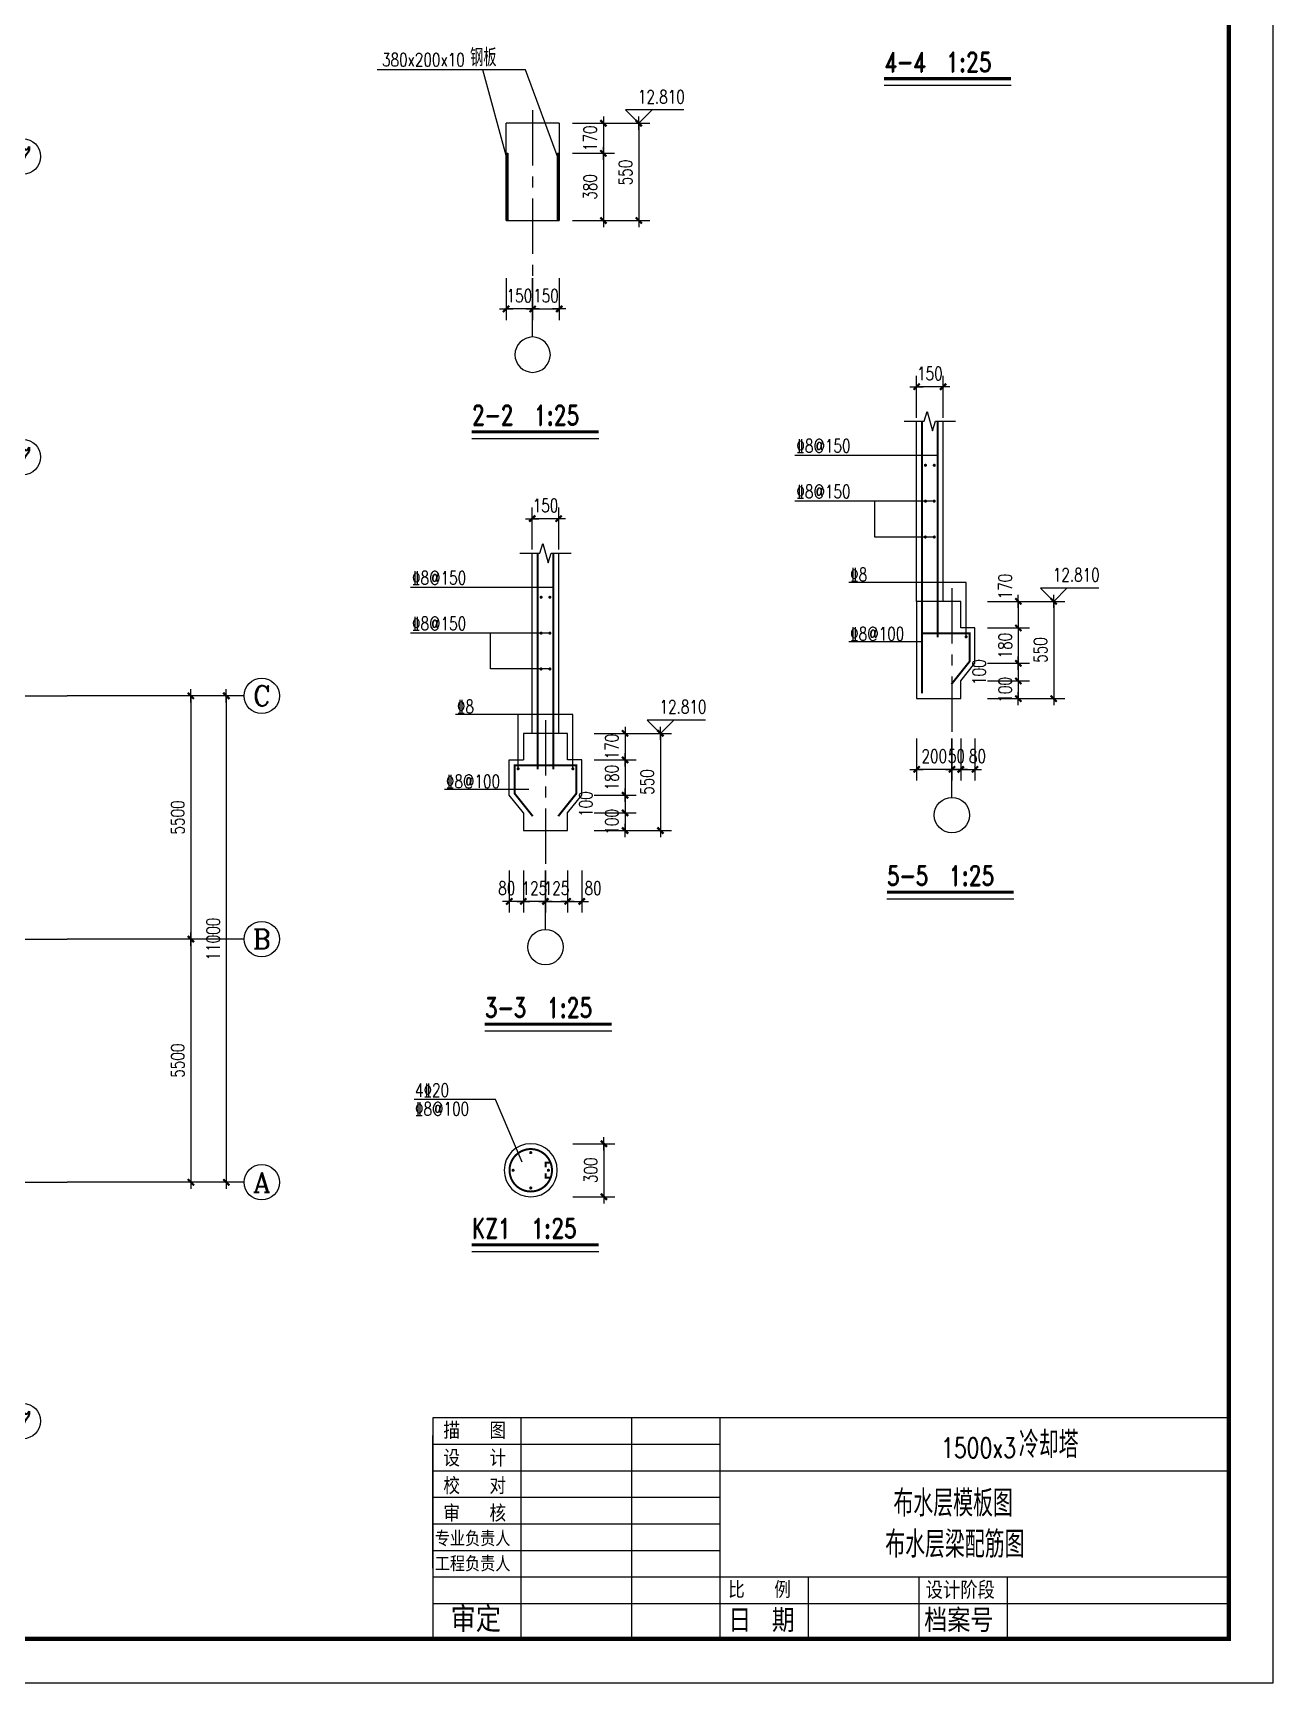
# Model space of a CAD drawing. Extents: x 1427168 to 1936200, y 1176778 to 1377202.
# Drawn here: x 1800982 to 1829021, y 1177283 to 1214599 of the extents above; entities that cross this region are included whole.
import ezdxf
from ezdxf.enums import TextEntityAlignment as Align

# ---------------------------------------------------------------- set-up
doc = ezdxf.new("R2010")
doc.units = 0
doc.header["$LTSCALE"] = 1000
doc.header["$MEASUREMENT"] = 0
doc.linetypes.add('CENTER', pattern=[2, 1.25, -0.25, 0.25, -0.25])
doc.linetypes.add('DOTE', pattern=[2.42, 2, -0.2, 0.02, -0.2])
doc.layers.get('0').update_dxf_attribs({"linetype": 'CONTINUOUS'})
doc.layers.get('DEFPOINTS').update_dxf_attribs({"linetype": 'CONTINUOUS'})
for name, color, linetype in [('2', 2, 'CONTINUOUS'), ('3', 4, 'CONTINUOUS'), ('4', 3, 'CONTINUOUS'), ('6', 1, 'CONTINUOUS'), ('AXIS', 3, 'CONTINUOUS'), ('AXIS_TEXT', 7, 'CONTINUOUS'), ('DOTE', 1, 'DOTE'), ('OTHER', 7, 'CONTINUOUS'), ('PUB_DIM', 3, 'CONTINUOUS'), ('PUB_TEXT', 7, 'CONTINUOUS'), ('PUB_TITLE', 4, 'CONTINUOUS'), ('WA', 9, 'CONTINUOUS')]:
    doc.layers.add(name, color=color, linetype=linetype)
doc.styles.add('_HZTXT', font='txt.shx', dxfattribs={"width": 0.75, "bigfont": 'HZTXT.shx'})
doc.styles.add('_ROMAND', font='ROMAND.shx', dxfattribs={"width": 0.75})
doc.styles.add('_TXT', font='TXT.shx', dxfattribs={"width": 0.75})
doc.styles.add('_TXT1', font='TXT1.shx', dxfattribs={"width": 0.6})
doc.styles.add('COMPLEX', font='COMPLEX')
doc.styles.add('DIM_FONT', font='SIMPLEX.shx', dxfattribs={"width": 0.75})
doc.styles.add('HZ', font='txt', dxfattribs={"bigfont": 'hztxt'})
doc.dimstyles.new('25', dxfattribs={"dimtxt": 300, "dimasz": 1, "dimexe": 250, "dimexo": 300, "dimgap": 150, "dimtad": 1, "dimdec": 0, "dimlfac": 0.25, "dimzin": 0, "dimtxsty": 'DIM_FONT', "dimblk": '_DIMX', "dimcen": 0.09, "dimclrt": 7, "dimazin": 3, "dimtfac": 1, "dimtdec": 0, "dimtix": 1, "dimtmove": 0, "dimatfit": 3, "dimtolj": 1, "dimtzin": 0})
doc.dimstyles.new('AXIS', dxfattribs={"dimtxt": 300, "dimasz": 1, "dimexe": 250, "dimexo": 300, "dimgap": 150, "dimtad": 1, "dimdec": 0, "dimzin": 0, "dimtxsty": 'DIM_FONT', "dimblk": '_DIMX', "dimcen": 0.09, "dimse1": 1, "dimse2": 1, "dimclrt": 7, "dimazin": 3, "dimtfac": 1, "dimtdec": 0, "dimtix": 1, "dimtmove": 0, "dimatfit": 3, "dimtolj": 1, "dimtzin": 0})

# ---------------------------------------------------------------- blocks, each defined once
blk = doc.blocks.new('_AXISO')
blk.add_circle((0, 0), 0.5)
at = {"layer": 'AXIS_TEXT', "style": 'COMPLEX', "width": 1.041667}
blk.add_attdef('A', text='', height=0.56, dxfattribs=at).set_placement((-0.25, -0.28), (0.25, -0.28), align=Align.FIT)
blk = doc.blocks.new('_DIMX')
blk.add_line((-150, 0), (150, 0))
at = {"const_width": 50}
blk.add_lwpolyline([(-70, -70), (70, 70)], dxfattribs=at)
blk = doc.blocks.new('*D61')
at = {"layer": 'AXIS', "color": 0}
blk.add_line((1804553, 1199607), (1804553, 1194109), dxfattribs=at)
at = {"layer": 'DEFPOINTS', "color": 0}
for p in [(1801753, 1199608), (1801753, 1194108), (1804553, 1194108)]:
    blk.add_point(p, dxfattribs=at)
at = {"layer": 'AXIS', "color": 0}
for p, rotation in [((1804553, 1199608), 90), ((1804553, 1194108), 270)]:
    blk.add_blockref('_DIMX', p, dxfattribs=dict(at, rotation=rotation))
at = {"layer": 'AXIS', "color": 7, "insert": (1804253, 1196858), "char_height": 300, "attachment_point": 5, "rotation": 90, "style": 'DIM_FONT'}
blk.add_mtext('\\A1;5500', dxfattribs=at)
blk = doc.blocks.new('*D60')
at = {"layer": 'AXIS', "color": 0}
blk.add_line((1804553, 1194107), (1804553, 1188609), dxfattribs=at)
at = {"layer": 'DEFPOINTS', "color": 0}
for p in [(1801753, 1194108), (1801753, 1188608), (1804553, 1188608)]:
    blk.add_point(p, dxfattribs=at)
at = {"layer": 'AXIS', "color": 0}
for p, rotation in [((1804553, 1194108), 90), ((1804553, 1188608), 270)]:
    blk.add_blockref('_DIMX', p, dxfattribs=dict(at, rotation=rotation))
at = {"layer": 'AXIS', "color": 7, "insert": (1804253, 1191358), "char_height": 300, "attachment_point": 5, "rotation": 90, "style": 'DIM_FONT'}
blk.add_mtext('\\A1;5500', dxfattribs=at)
blk = doc.blocks.new('*D59')
at = {"layer": 'AXIS', "color": 0}
blk.add_line((1805353, 1199607), (1805353, 1188609), dxfattribs=at)
at = {"layer": 'DEFPOINTS', "color": 0}
for p in [(1801753, 1199608), (1801753, 1188608), (1805353, 1188608)]:
    blk.add_point(p, dxfattribs=at)
at = {"layer": 'AXIS', "color": 0}
for p, rotation in [((1805353, 1199608), 90), ((1805353, 1188608), 270)]:
    blk.add_blockref('_DIMX', p, dxfattribs=dict(at, rotation=rotation))
at = {"layer": 'AXIS', "color": 7, "insert": (1805053, 1194108), "char_height": 300, "attachment_point": 5, "rotation": 90, "style": 'DIM_FONT'}
blk.add_mtext('\\A1;11000', dxfattribs=at)
blk = doc.blocks.new('_LABEL2')
for p, q in [((-180, 50), (-180, 0)), ((0, 50), (-180, 50)), ((-160, 0), (-160, 50)), ((-135, 0), (-135, 50)), ((-115, 0), (-115, 50)), ((0, 0), (0, 50)), ((-180, 40), (-180, 46)), ((-180, 44), (-115, 44)), ((-180, 34), (-180, 40)), ((-180, 38), (0, 38)), ((-180, 28), (-180, 34)), ((-180, 32), (-115, 32)), ((-180, 22), (-180, 28)), ((-180, 26), (-115, 26)), ((-180, 16), (-180, 22)), ((-180, 20), (-115, 20)), ((-180, 14), (0, 14)), ((-95, 0), (-95, 14)), ((-70, 0), (-70, 14)), ((-50, 0), (-50, 14)), ((-180, 8), (0, 8)), ((-180, 0), (0, 0)), ((-115, 0), (-135, 0)), ((-95, 0), (-115, 0)), ((-70, 0), (-95, 0)), ((-50, 0), (-70, 0)), ((0, 0), (-50, 0))]:
    blk.add_line(p, q)
at = {"style": 'HZ'}
for s, height, p in [('描  图', 3.747, (-177.59, 45.19)), ('设  计', 3.747, (-177.59, 38.95)), ('校  对', 3.747, (-177.59, 32.7)), ('审  核', 3.747, (-177.59, 26.46)), ('专业负责人', 3.421, (-179.54, 20.92)), ('工程负责人', 3.421, (-179.54, 15.22)), ('比  例        ', 3.7466, (-113.2, 9.19)), ('设计阶段', 3.909, (-68.54, 9.03)), ('审定', 5.701, (-175.96, 1.53)), ('日 期', 5.213, (-113.2, 1.53)), ('档案号', 5.213, (-68.86, 1.53))]:
    blk.add_text(s, height=height, dxfattribs=at).set_placement(p)
blk = doc.blocks.new('*D298')
at = {"layer": 'DEFPOINTS', "color": 0}
for p in [(1812892, 1189478), (1812892, 1188278), (1813892, 1188278)]:
    blk.add_point(p, dxfattribs=at)
at = {"layer": 'PUB_DIM', "color": 0}
for p, q in [((1813192, 1189478), (1814142, 1189478)), ((1813892, 1189477), (1813892, 1188279)), ((1813192, 1188278), (1814142, 1188278))]:
    blk.add_line(p, q, dxfattribs=at)
for p, rotation in [((1813892, 1189478), 90), ((1813892, 1188278), 270)]:
    blk.add_blockref('_DIMX', p, dxfattribs=dict(at, rotation=rotation))
at = {"layer": 'PUB_DIM', "color": 7, "insert": (1813592, 1188878), "char_height": 300, "attachment_point": 5, "rotation": 90, "style": 'DIM_FONT'}
blk.add_mtext('\\A1;300', dxfattribs=at)
blk = doc.blocks.new('*D299')
at = {"layer": 'DEFPOINTS', "color": 0}
for p in [(1812570, 1195960), (1813070, 1195960), (1813070, 1194960)]:
    blk.add_point(p, dxfattribs=at)
at = {"layer": 'PUB_DIM', "color": 0}
for p, q in [((1812570, 1195660), (1812570, 1194710)), ((1813070, 1195660), (1813070, 1194710)), ((1812569, 1194960), (1812568, 1194960)), ((1812570, 1194960), (1813070, 1194960)), ((1813071, 1194960), (1813072, 1194960))]:
    blk.add_line(p, q, dxfattribs=at)
blk.add_blockref('_DIMX', (1812570, 1194960), dxfattribs=at)
at = {"layer": 'PUB_DIM', "color": 0, "rotation": 180}
blk.add_blockref('_DIMX', (1813070, 1194960), dxfattribs=at)
at = {"layer": 'PUB_DIM', "color": 7, "insert": (1812820, 1195260), "char_height": 300, "attachment_point": 5, "style": 'DIM_FONT'}
blk.add_mtext('\\A1;125', dxfattribs=at)
blk = doc.blocks.new('*D300')
at = {"layer": 'DEFPOINTS', "color": 0}
for p in [(1811750, 1195960), (1812070, 1195960), (1811750, 1194960)]:
    blk.add_point(p, dxfattribs=at)
at = {"layer": 'PUB_DIM', "color": 0}
for p, q in [((1811750, 1195660), (1811750, 1194710)), ((1812070, 1195660), (1812070, 1194710)), ((1812069, 1194960), (1811751, 1194960))]:
    blk.add_line(p, q, dxfattribs=at)
at = {"layer": 'PUB_DIM', "color": 0, "rotation": 180}
blk.add_blockref('_DIMX', (1811750, 1194960), dxfattribs=at)
at = {"layer": 'PUB_DIM', "color": 0}
blk.add_blockref('_DIMX', (1812070, 1194960), dxfattribs=at)
at = {"layer": 'PUB_DIM', "color": 7, "insert": (1811694, 1195260), "char_height": 300, "attachment_point": 5, "style": 'DIM_FONT'}
blk.add_mtext('\\A1;80', dxfattribs=at)
blk = doc.blocks.new('*D301')
at = {"layer": 'DEFPOINTS', "color": 0}
for p in [(1812070, 1195960), (1812570, 1195960), (1812070, 1194960)]:
    blk.add_point(p, dxfattribs=at)
at = {"layer": 'PUB_DIM', "color": 0}
for p, q in [((1812070, 1195660), (1812070, 1194710)), ((1812570, 1195660), (1812570, 1194710)), ((1812069, 1194960), (1812068, 1194960)), ((1812570, 1194960), (1812070, 1194960)), ((1812571, 1194960), (1812572, 1194960))]:
    blk.add_line(p, q, dxfattribs=at)
blk.add_blockref('_DIMX', (1812070, 1194960), dxfattribs=at)
at = {"layer": 'PUB_DIM', "color": 0, "rotation": 180}
blk.add_blockref('_DIMX', (1812570, 1194960), dxfattribs=at)
at = {"layer": 'PUB_DIM', "color": 7, "insert": (1812320, 1195260), "char_height": 300, "attachment_point": 5, "style": 'DIM_FONT'}
blk.add_mtext('\\A1;125', dxfattribs=at)
blk = doc.blocks.new('*D303')
at = {"layer": 'DEFPOINTS', "color": 0}
for p in [(1813370, 1198760), (1813370, 1198160), (1814370, 1198160)]:
    blk.add_point(p, dxfattribs=at)
at = {"layer": 'PUB_DIM', "color": 0}
for p, q in [((1813670, 1198760), (1814620, 1198760)), ((1814370, 1198761), (1814370, 1198762)), ((1814370, 1198760), (1814370, 1198160)), ((1813670, 1198160), (1814620, 1198160)), ((1814370, 1198159), (1814370, 1198158))]:
    blk.add_line(p, q, dxfattribs=at)
for p, rotation in [((1814370, 1198760), 270), ((1814370, 1198160), 90)]:
    blk.add_blockref('_DIMX', p, dxfattribs=dict(at, rotation=rotation))
at = {"layer": 'PUB_DIM', "color": 7, "insert": (1814070, 1198460), "char_height": 300, "attachment_point": 5, "rotation": 90, "style": 'DIM_FONT'}
blk.add_mtext('\\A1;{170}{}{}', dxfattribs=at)
blk = doc.blocks.new('*D304')
at = {"layer": 'DEFPOINTS', "color": 0}
for p in [(1813370, 1197360), (1813370, 1196960), (1814370, 1196960)]:
    blk.add_point(p, dxfattribs=at)
at = {"layer": 'PUB_DIM', "color": 0}
for p, q in [((1813670, 1197360), (1814620, 1197360)), ((1814370, 1197359), (1814370, 1196961)), ((1813670, 1196960), (1814620, 1196960))]:
    blk.add_line(p, q, dxfattribs=at)
for p, rotation in [((1814370, 1197360), 90), ((1814370, 1196960), 270)]:
    blk.add_blockref('_DIMX', p, dxfattribs=dict(at, rotation=rotation))
at = {"layer": 'PUB_DIM', "color": 7, "insert": (1813482, 1197160), "char_height": 300, "attachment_point": 5, "rotation": 90, "style": 'DIM_FONT'}
blk.add_mtext('\\A1;100', dxfattribs=at)
blk = doc.blocks.new('*D305')
at = {"layer": 'DEFPOINTS', "color": 0}
for p in [(1813370, 1196960), (1813370, 1196560), (1814370, 1196560)]:
    blk.add_point(p, dxfattribs=at)
at = {"layer": 'PUB_DIM', "color": 0}
for p, q in [((1813670, 1196960), (1814620, 1196960)), ((1814370, 1196961), (1814370, 1196962)), ((1814370, 1196960), (1814370, 1196560)), ((1813670, 1196560), (1814620, 1196560)), ((1814370, 1196559), (1814370, 1196558))]:
    blk.add_line(p, q, dxfattribs=at)
for p, rotation in [((1814370, 1196960), 270), ((1814370, 1196560), 90)]:
    blk.add_blockref('_DIMX', p, dxfattribs=dict(at, rotation=rotation))
at = {"layer": 'PUB_DIM', "color": 7, "insert": (1814070, 1196760), "char_height": 300, "attachment_point": 5, "rotation": 90, "style": 'DIM_FONT'}
blk.add_mtext('\\A1;100', dxfattribs=at)
blk = doc.blocks.new('*D306')
at = {"layer": 'DEFPOINTS', "color": 0}
for p in [(1814170, 1198760), (1814170, 1196560), (1815170, 1196560)]:
    blk.add_point(p, dxfattribs=at)
at = {"layer": 'PUB_DIM', "color": 0}
for p, q in [((1814470, 1198760), (1815420, 1198760)), ((1815170, 1198759), (1815170, 1196561)), ((1814470, 1196560), (1815420, 1196560))]:
    blk.add_line(p, q, dxfattribs=at)
for p, rotation in [((1815170, 1198760), 90), ((1815170, 1196560), 270)]:
    blk.add_blockref('_DIMX', p, dxfattribs=dict(at, rotation=rotation))
at = {"layer": 'PUB_DIM', "color": 7, "insert": (1814870, 1197660), "char_height": 300, "attachment_point": 5, "rotation": 90, "style": 'DIM_FONT'}
blk.add_mtext('\\A1;550', dxfattribs=at)
blk = doc.blocks.new('*D307')
at = {"layer": 'DEFPOINTS', "color": 0}
for p in [(1813370, 1198160), (1813370, 1197360), (1814370, 1197360)]:
    blk.add_point(p, dxfattribs=at)
at = {"layer": 'PUB_DIM', "color": 0}
for p, q in [((1813670, 1198160), (1814620, 1198160)), ((1814370, 1198161), (1814370, 1198162)), ((1814370, 1198160), (1814370, 1197360)), ((1813670, 1197360), (1814620, 1197360)), ((1814370, 1197359), (1814370, 1197358))]:
    blk.add_line(p, q, dxfattribs=at)
for p, rotation in [((1814370, 1198160), 270), ((1814370, 1197360), 90)]:
    blk.add_blockref('_DIMX', p, dxfattribs=dict(at, rotation=rotation))
at = {"layer": 'PUB_DIM', "color": 7, "insert": (1814070, 1197760), "char_height": 300, "attachment_point": 5, "rotation": 90, "style": 'DIM_FONT'}
blk.add_mtext('\\A1;{180}{}{}', dxfattribs=at)
blk = doc.blocks.new('*D308')
at = {"layer": 'DEFPOINTS', "color": 0}
for p in [(1820962, 1206599), (1820962, 1205599), (1821562, 1205599)]:
    blk.add_point(p, dxfattribs=at)
at = {"layer": 'PUB_DIM', "color": 0}
for p, q in [((1820962, 1205899), (1820962, 1206849)), ((1821562, 1205899), (1821562, 1206849)), ((1820961, 1206599), (1820960, 1206599)), ((1821562, 1206599), (1820962, 1206599)), ((1821563, 1206599), (1821564, 1206599))]:
    blk.add_line(p, q, dxfattribs=at)
blk.add_blockref('_DIMX', (1820962, 1206599), dxfattribs=at)
at = {"layer": 'PUB_DIM', "color": 0, "rotation": 180}
blk.add_blockref('_DIMX', (1821562, 1206599), dxfattribs=at)
at = {"layer": 'PUB_DIM', "color": 7, "insert": (1821262, 1206899), "char_height": 300, "attachment_point": 5, "style": 'DIM_FONT'}
blk.add_mtext('\\A1;150', dxfattribs=at)
blk = doc.blocks.new('*D309')
at = {"layer": 'DEFPOINTS', "color": 0}
for p in [(1823062, 1201745), (1823062, 1199545), (1824062, 1199545)]:
    blk.add_point(p, dxfattribs=at)
at = {"layer": 'PUB_DIM', "color": 0}
for p, q in [((1823362, 1201745), (1824312, 1201745)), ((1824062, 1201744), (1824062, 1199546)), ((1823362, 1199545), (1824312, 1199545))]:
    blk.add_line(p, q, dxfattribs=at)
for p, rotation in [((1824062, 1201745), 90), ((1824062, 1199545), 270)]:
    blk.add_blockref('_DIMX', p, dxfattribs=dict(at, rotation=rotation))
at = {"layer": 'PUB_DIM', "color": 7, "insert": (1823762, 1200645), "char_height": 300, "attachment_point": 5, "rotation": 90, "style": 'DIM_FONT'}
blk.add_mtext('\\A1;550', dxfattribs=at)
blk = doc.blocks.new('*D310')
at = {"layer": 'DEFPOINTS', "color": 0}
for p in [(1822262, 1201145), (1822262, 1200345), (1823262, 1200345)]:
    blk.add_point(p, dxfattribs=at)
at = {"layer": 'PUB_DIM', "color": 0}
for p, q in [((1822562, 1201145), (1823512, 1201145)), ((1823262, 1201146), (1823262, 1201147)), ((1823262, 1201145), (1823262, 1200345)), ((1822562, 1200345), (1823512, 1200345)), ((1823262, 1200344), (1823262, 1200343))]:
    blk.add_line(p, q, dxfattribs=at)
for p, rotation in [((1823262, 1201145), 270), ((1823262, 1200345), 90)]:
    blk.add_blockref('_DIMX', p, dxfattribs=dict(at, rotation=rotation))
at = {"layer": 'PUB_DIM', "color": 7, "insert": (1822962, 1200745), "char_height": 300, "attachment_point": 5, "rotation": 90, "style": 'DIM_FONT'}
blk.add_mtext('\\A1;{180}{}{}', dxfattribs=at)
blk = doc.blocks.new('*D311')
at = {"layer": 'DEFPOINTS', "color": 0}
for p in [(1822262, 1200345), (1822262, 1199945), (1823262, 1199945)]:
    blk.add_point(p, dxfattribs=at)
at = {"layer": 'PUB_DIM', "color": 0}
for p, q in [((1822562, 1200345), (1823512, 1200345)), ((1823262, 1200344), (1823262, 1199946)), ((1822562, 1199945), (1823512, 1199945))]:
    blk.add_line(p, q, dxfattribs=at)
for p, rotation in [((1823262, 1200345), 90), ((1823262, 1199945), 270)]:
    blk.add_blockref('_DIMX', p, dxfattribs=dict(at, rotation=rotation))
at = {"layer": 'PUB_DIM', "color": 7, "insert": (1822374, 1200145), "char_height": 300, "attachment_point": 5, "rotation": 90, "style": 'DIM_FONT'}
blk.add_mtext('\\A1;100', dxfattribs=at)
blk = doc.blocks.new('*D312')
at = {"layer": 'DEFPOINTS', "color": 0}
for p in [(1811680, 1209358), (1812280, 1209358), (1811680, 1208358)]:
    blk.add_point(p, dxfattribs=at)
at = {"layer": 'PUB_DIM', "color": 0}
for p, q in [((1811680, 1209058), (1811680, 1208108)), ((1812280, 1209058), (1812280, 1208108)), ((1811679, 1208358), (1811678, 1208358)), ((1812280, 1208358), (1811680, 1208358)), ((1812281, 1208358), (1812282, 1208358))]:
    blk.add_line(p, q, dxfattribs=at)
blk.add_blockref('_DIMX', (1811680, 1208358), dxfattribs=at)
at = {"layer": 'PUB_DIM', "color": 0, "rotation": 180}
blk.add_blockref('_DIMX', (1812280, 1208358), dxfattribs=at)
at = {"layer": 'PUB_DIM', "color": 7, "insert": (1811980, 1208658), "char_height": 300, "attachment_point": 5, "style": 'DIM_FONT'}
blk.add_mtext('\\A1;150', dxfattribs=at)
blk = doc.blocks.new('*D313')
at = {"layer": 'DEFPOINTS', "color": 0}
for p in [(1812280, 1209358), (1812880, 1209358), (1812880, 1208358)]:
    blk.add_point(p, dxfattribs=at)
at = {"layer": 'PUB_DIM', "color": 0}
for p, q in [((1812280, 1209058), (1812280, 1208108)), ((1812880, 1209058), (1812880, 1208108)), ((1812279, 1208358), (1812278, 1208358)), ((1812280, 1208358), (1812880, 1208358)), ((1812881, 1208358), (1812882, 1208358))]:
    blk.add_line(p, q, dxfattribs=at)
blk.add_blockref('_DIMX', (1812280, 1208358), dxfattribs=at)
at = {"layer": 'PUB_DIM', "color": 0, "rotation": 180}
blk.add_blockref('_DIMX', (1812880, 1208358), dxfattribs=at)
at = {"layer": 'PUB_DIM', "color": 7, "insert": (1812580, 1208658), "char_height": 300, "attachment_point": 5, "style": 'DIM_FONT'}
blk.add_mtext('\\A1;150', dxfattribs=at)
blk = doc.blocks.new('*D314')
at = {"layer": 'DEFPOINTS', "color": 0}
for p in [(1812270, 1203615), (1812270, 1202615), (1812870, 1202615)]:
    blk.add_point(p, dxfattribs=at)
at = {"layer": 'PUB_DIM', "color": 0}
for p, q in [((1812270, 1202915), (1812270, 1203865)), ((1812870, 1202915), (1812870, 1203865)), ((1812269, 1203615), (1812268, 1203615)), ((1812870, 1203615), (1812270, 1203615)), ((1812871, 1203615), (1812872, 1203615))]:
    blk.add_line(p, q, dxfattribs=at)
blk.add_blockref('_DIMX', (1812270, 1203615), dxfattribs=at)
at = {"layer": 'PUB_DIM', "color": 0, "rotation": 180}
blk.add_blockref('_DIMX', (1812870, 1203615), dxfattribs=at)
at = {"layer": 'PUB_DIM', "color": 7, "insert": (1812570, 1203915), "char_height": 300, "attachment_point": 5, "style": 'DIM_FONT'}
blk.add_mtext('\\A1;150', dxfattribs=at)
blk = doc.blocks.new('*D315')
at = {"layer": 'DEFPOINTS', "color": 0}
for p in [(1821762, 1198945), (1821962, 1198945), (1821962, 1197945)]:
    blk.add_point(p, dxfattribs=at)
at = {"layer": 'PUB_DIM', "color": 0}
for p, q in [((1821762, 1198645), (1821762, 1197695)), ((1821962, 1198645), (1821962, 1197695)), ((1821761, 1197945), (1821760, 1197945)), ((1821762, 1197945), (1821962, 1197945)), ((1821963, 1197945), (1821964, 1197945))]:
    blk.add_line(p, q, dxfattribs=at)
blk.add_blockref('_DIMX', (1821762, 1197945), dxfattribs=at)
at = {"layer": 'PUB_DIM', "color": 0, "rotation": 180}
blk.add_blockref('_DIMX', (1821962, 1197945), dxfattribs=at)
at = {"layer": 'PUB_DIM', "color": 7, "insert": (1821862, 1198245), "char_height": 300, "attachment_point": 5, "style": 'DIM_FONT'}
blk.add_mtext('\\A1;50', dxfattribs=at)
blk = doc.blocks.new('*D317')
at = {"layer": 'DEFPOINTS', "color": 0}
for p in [(1820962, 1198945), (1821762, 1198945), (1820962, 1197945)]:
    blk.add_point(p, dxfattribs=at)
at = {"layer": 'PUB_DIM', "color": 0}
for p, q in [((1820962, 1198645), (1820962, 1197695)), ((1821762, 1198645), (1821762, 1197695)), ((1820961, 1197945), (1820960, 1197945)), ((1821762, 1197945), (1820962, 1197945)), ((1821763, 1197945), (1821764, 1197945))]:
    blk.add_line(p, q, dxfattribs=at)
blk.add_blockref('_DIMX', (1820962, 1197945), dxfattribs=at)
at = {"layer": 'PUB_DIM', "color": 0, "rotation": 180}
blk.add_blockref('_DIMX', (1821762, 1197945), dxfattribs=at)
at = {"layer": 'PUB_DIM', "color": 7, "insert": (1821362, 1198245), "char_height": 300, "attachment_point": 5, "style": 'DIM_FONT'}
blk.add_mtext('\\A1;200', dxfattribs=at)
blk = doc.blocks.new('*D318')
at = {"layer": 'DEFPOINTS', "color": 0}
for p in [(1822262, 1199945), (1822262, 1199545), (1823262, 1199545)]:
    blk.add_point(p, dxfattribs=at)
at = {"layer": 'PUB_DIM', "color": 0}
for p, q in [((1822562, 1199945), (1823512, 1199945)), ((1823262, 1199946), (1823262, 1199947)), ((1823262, 1199945), (1823262, 1199545)), ((1822562, 1199545), (1823512, 1199545)), ((1823262, 1199544), (1823262, 1199543))]:
    blk.add_line(p, q, dxfattribs=at)
for p, rotation in [((1823262, 1199945), 270), ((1823262, 1199545), 90)]:
    blk.add_blockref('_DIMX', p, dxfattribs=dict(at, rotation=rotation))
at = {"layer": 'PUB_DIM', "color": 7, "insert": (1822962, 1199745), "char_height": 300, "attachment_point": 5, "rotation": 90, "style": 'DIM_FONT'}
blk.add_mtext('\\A1;100', dxfattribs=at)
blk = doc.blocks.new('*D319')
at = {"layer": 'DEFPOINTS', "color": 0}
for p in [(1812880, 1212558), (1812880, 1211878), (1813880, 1211878)]:
    blk.add_point(p, dxfattribs=at)
at = {"layer": 'PUB_DIM', "color": 0}
for p, q in [((1813180, 1212558), (1814130, 1212558)), ((1813880, 1212559), (1813880, 1212560)), ((1813880, 1212558), (1813880, 1211878)), ((1813180, 1211878), (1814130, 1211878)), ((1813880, 1211877), (1813880, 1211876))]:
    blk.add_line(p, q, dxfattribs=at)
for p, rotation in [((1813880, 1212558), 270), ((1813880, 1211878), 90)]:
    blk.add_blockref('_DIMX', p, dxfattribs=dict(at, rotation=rotation))
at = {"layer": 'PUB_DIM', "color": 7, "insert": (1813580, 1212218), "char_height": 300, "attachment_point": 5, "rotation": 90, "style": 'DIM_FONT'}
blk.add_mtext('\\A1;170', dxfattribs=at)
blk = doc.blocks.new('*D320')
at = {"layer": 'DEFPOINTS', "color": 0}
for p in [(1812880, 1211878), (1812880, 1210358), (1813880, 1210358)]:
    blk.add_point(p, dxfattribs=at)
at = {"layer": 'PUB_DIM', "color": 0}
for p, q in [((1813180, 1211878), (1814130, 1211878)), ((1813880, 1211877), (1813880, 1210359)), ((1813180, 1210358), (1814130, 1210358))]:
    blk.add_line(p, q, dxfattribs=at)
for p, rotation in [((1813880, 1211878), 90), ((1813880, 1210358), 270)]:
    blk.add_blockref('_DIMX', p, dxfattribs=dict(at, rotation=rotation))
at = {"layer": 'PUB_DIM', "color": 7, "insert": (1813580, 1211118), "char_height": 300, "attachment_point": 5, "rotation": 90, "style": 'DIM_FONT'}
blk.add_mtext('\\A1;380', dxfattribs=at)
blk = doc.blocks.new('*D321')
at = {"layer": 'DEFPOINTS', "color": 0}
for p in [(1813680, 1212558), (1813680, 1210358), (1814680, 1210358)]:
    blk.add_point(p, dxfattribs=at)
at = {"layer": 'PUB_DIM', "color": 0}
for p, q in [((1813980, 1212558), (1814930, 1212558)), ((1814680, 1212557), (1814680, 1210359)), ((1813980, 1210358), (1814930, 1210358))]:
    blk.add_line(p, q, dxfattribs=at)
for p, rotation in [((1814680, 1212558), 90), ((1814680, 1210358), 270)]:
    blk.add_blockref('_DIMX', p, dxfattribs=dict(at, rotation=rotation))
at = {"layer": 'PUB_DIM', "color": 7, "insert": (1814380, 1211444), "char_height": 300, "attachment_point": 5, "rotation": 90, "style": 'DIM_FONT'}
blk.add_mtext('\\A1;550', dxfattribs=at)
blk = doc.blocks.new('*D322')
at = {"layer": 'DEFPOINTS', "color": 0}
for p in [(1822262, 1201745), (1822262, 1201145), (1823262, 1201145)]:
    blk.add_point(p, dxfattribs=at)
at = {"layer": 'PUB_DIM', "color": 0}
for p, q in [((1822562, 1201745), (1823512, 1201745)), ((1823262, 1201744), (1823262, 1201146)), ((1822562, 1201145), (1823512, 1201145))]:
    blk.add_line(p, q, dxfattribs=at)
for p, rotation in [((1823262, 1201745), 90), ((1823262, 1201145), 270)]:
    blk.add_blockref('_DIMX', p, dxfattribs=dict(at, rotation=rotation))
at = {"layer": 'PUB_DIM', "color": 7, "insert": (1822962, 1202080), "char_height": 300, "attachment_point": 5, "rotation": 90, "style": 'DIM_FONT'}
blk.add_mtext('\\A1;{170}{}{}', dxfattribs=at)

msp = doc.modelspace()

# ---------------------------------------------------------------- hatches: boundary and pattern name
at = {"layer": 'WA'}
h = msp.add_hatch(dxfattribs=at)
h.set_pattern_fill('ANSI32', color=256, scale=100, style=0)
h.set_pattern_definition([(45, (1652738.94, 1217214.15), (-26.516504, 26.516504), []), (45, (1652756.617, 1217214.15), (-26.516504, 26.516504), [])])
h.paths.add_polyline_path([(1811720.1, 1211877.6), (1811680.1, 1211877.6), (1811680.1, 1210357.6), (1811720.1, 1210357.6)])
h = msp.add_hatch(dxfattribs=at)
h.set_pattern_fill('ANSI32', color=256, scale=100, style=0)
h.set_pattern_definition([(45, (1653898.94, 1217214.15), (-26.516504, 26.516504), []), (45, (1653916.617, 1217214.15), (-26.516504, 26.516504), [])])
h.paths.add_polyline_path([(1812880.1, 1211877.6), (1812840.1, 1211877.6), (1812840.1, 1210357.6), (1812880.1, 1210357.6)])

# ---------------------------------------------------------------- linework, layer by layer
for p, q in [((1811703.3, 1211745.4), (1811156.9, 1213768.3)), ((1821441.7, 1205044.6), (1818209, 1205044.6)), ((1821361.2, 1204011.2), (1818209, 1204011.2)), ((1820018.2, 1203200.2), (1820018.2, 1204011.2)), ((1821361.2, 1203200.2), (1820018.2, 1203200.2)), ((1812750.3, 1202060), (1809517.6, 1202060)), ((1812669.8, 1201026.6), (1809517.6, 1201026.6)), ((1811326.8, 1200215.6), (1811326.8, 1201026.6)), ((1821081.7, 1200830.2), (1819429.2, 1200830.2)), ((1812669.8, 1200215.6), (1811326.8, 1200215.6)), ((1813189.8, 1199185.6), (1810537.8, 1199185.6)), ((1811950.9, 1197959.3), (1811950.9, 1199185.6)), ((1813189.8, 1197959.3), (1813189.8, 1199185.6)), ((1812190.3, 1197491.5), (1810288.9, 1197491.5)), ((1811441.6, 1190481.8), (1809599.5, 1190481.8)), ((1812042.3, 1189060.9), (1811441.6, 1190481.8))]:
    msp.add_line(p, q)
for points in [[(1812865, 1211745.4), (1812118.6, 1213768.3), (1808766.6, 1213768.3)], [(1822081.2, 1200943.9), (1822081.2, 1202170.2), (1819429.2, 1202170.2)]]:
    msp.add_lwpolyline(points)
at = {"layer": '2'}
for p, q in [((1811680.1, 1210357.6), (1811680.1, 1212557.6)), ((1812880.1, 1212557.6), (1811680.1, 1212557.6)), ((1812880.1, 1212557.6), (1812880.1, 1210357.6)), ((1811680.1, 1210357.6), (1812880.1, 1210357.6)), ((1820961.7, 1201744.6), (1820961.7, 1199544.6)), ((1821961.7, 1201744.6), (1820961.7, 1201744.6)), ((1821961.7, 1201144.6), (1821961.7, 1201744.6)), ((1822281.7, 1201144.6), (1821961.7, 1201144.6)), ((1822281.7, 1200344.6), (1822281.7, 1201144.6)), ((1821961.7, 1199944.6), (1822281.7, 1200344.6)), ((1821961.7, 1199544.6), (1821961.7, 1199944.6)), ((1820961.7, 1199544.6), (1821961.7, 1199544.6)), ((1813070.3, 1198760), (1812070.3, 1198760)), ((1812070.3, 1198760), (1812070.3, 1198160)), ((1813070.3, 1198160), (1813070.3, 1198760)), ((1811750.3, 1198160), (1812070.3, 1198160)), ((1811750.3, 1197360), (1811750.3, 1198160)), ((1813390.3, 1198160), (1813070.3, 1198160)), ((1813390.3, 1197360), (1813390.3, 1198160)), ((1812070.3, 1196960), (1811750.3, 1197360)), ((1813070.3, 1196960), (1813390.3, 1197360)), ((1812070.3, 1196960), (1812070.3, 1196560)), ((1813070.3, 1196560), (1813070.3, 1196960)), ((1812070.3, 1196560), (1813070.3, 1196560))]:
    msp.add_line(p, q, dxfattribs=at)
msp.add_lwpolyline([(1811636.9, 1188878.3, 1), (1812836.9, 1188878.3, 1), (1811636.9, 1188878.3, 1)], format="xyb", dxfattribs=at)
at = {"layer": '3'}
for p, q in [((1820961.7, 1201744.6), (1820961.7, 1205820.9)), ((1821561.7, 1201744.6), (1821561.7, 1205820.9)), ((1812270.3, 1198760), (1812270.3, 1202836.2)), ((1812870.3, 1198760), (1812870.3, 1202836.2))]:
    msp.add_line(p, q, dxfattribs=at)
at = {"layer": '4'}
for points in [[(1811720.1, 1211877.6), (1811720.1, 1210357.6), (1811680.1, 1210357.6), (1811680.1, 1211877.6)], [(1812880.1, 1211877.6), (1812880.1, 1210357.6), (1812840.1, 1210357.6), (1812840.1, 1211877.6)]]:
    msp.add_lwpolyline(points, close=True, dxfattribs=at)
at = {"layer": '6', "const_width": 45}
for points in [[(1821081.7, 1200930.3), (1821081.7, 1205820.9)], [(1821441.7, 1200930.3), (1821441.7, 1205820.9)], [(1812390.3, 1197945.7), (1812390.3, 1202836.2)], [(1812750.3, 1197945.7), (1812750.3, 1202836.2)], [(1821081.7, 1199664.6), (1821081.7, 1201024.6), (1822161.7, 1201024.6), (1822161.7, 1200386.7), (1821749.7, 1199871.7)], [(1812282.4, 1196887), (1811870.3, 1197402.1), (1811870.3, 1198040), (1812470.3, 1198040), (1813270.3, 1198040), (1813270.3, 1197402.1), (1812858.3, 1196887)], [(1812673.7, 1189048), (1812573.7, 1189048), (1812573.7, 1188948)], [(1812673.7, 1188710.8), (1812573.7, 1188710.8), (1812573.7, 1188810.8)]]:
    msp.add_lwpolyline(points, dxfattribs=at)
at = {"layer": '6'}
for points, const_width in [([(1821144.8, 1204822.3, -1), (1821179.8, 1204822.3, -1), (1821144.8, 1204822.3)], 35), ([(1821378.7, 1204822.3, 1), (1821343.7, 1204822.3, 1), (1821378.7, 1204822.3)], 35), ([(1821144.8, 1204011.2, -1), (1821179.8, 1204011.2, -1), (1821144.8, 1204011.2)], 35), ([(1821378.7, 1204011.2, 1), (1821343.7, 1204011.2, 1), (1821378.7, 1204011.2)], 35), ([(1821144.8, 1203200.2, 1), (1821179.8, 1203200.2, 1), (1821144.8, 1203200.2)], 35), ([(1821378.7, 1203200.2, -1), (1821343.7, 1203200.2, -1), (1821378.7, 1203200.2)], 35), ([(1812453.4, 1201837.7, -1), (1812488.4, 1201837.7, -1), (1812453.4, 1201837.7)], 35), ([(1812687.3, 1201837.7, 1), (1812652.3, 1201837.7, 1), (1812687.3, 1201837.7)], 35), ([(1812453.4, 1201026.6, -1), (1812488.4, 1201026.6, -1), (1812453.4, 1201026.6)], 35), ([(1812687.3, 1201026.6, 1), (1812652.3, 1201026.6, 1), (1812687.3, 1201026.6)], 35), ([(1822098.7, 1200943.9, 1), (1822063.7, 1200943.9, 1), (1822098.7, 1200943.9)], 35), ([(1812453.4, 1200215.6, 1), (1812488.4, 1200215.6, 1), (1812453.4, 1200215.6)], 35), ([(1812687.3, 1200215.6, -1), (1812652.3, 1200215.6, -1), (1812687.3, 1200215.6)], 35), ([(1811933.4, 1197959.3, -1), (1811968.4, 1197959.3, -1), (1811933.4, 1197959.3)], 35), ([(1813207.3, 1197959.3, 1), (1813172.3, 1197959.3, 1), (1813207.3, 1197959.3)], 35), ([(1811756.9, 1188878.3, 1), (1812716.9, 1188878.3, 1), (1811756.9, 1188878.3, 1)], 45), ([(1812219.4, 1189278.3, -1), (1812254.4, 1189278.3, -1), (1812219.4, 1189278.3)], 35), ([(1811836.9, 1188860.8, -1), (1811836.9, 1188895.8, -1), (1811836.9, 1188860.8)], 35), ([(1812636.9, 1188895.8, -1), (1812636.9, 1188860.8, -1), (1812636.9, 1188895.8)], 35), ([(1812254.4, 1188478.3, -1), (1812219.4, 1188478.3, -1), (1812254.4, 1188478.3)], 35)]:
    msp.add_lwpolyline(points, format="xyb", dxfattribs=dict(at, const_width=const_width))
at = {"layer": 'AXIS'}
for p, q in [((1812280.1, 1207724.1), (1812280.1, 1209057.6)), ((1805753.2, 1199607.7), (1801753.2, 1199607.7)), ((1821761.7, 1197311.1), (1821761.7, 1198644.6)), ((1812570.3, 1194326.5), (1812570.3, 1195660)), ((1805753.2, 1194107.7), (1801753.2, 1194107.7)), ((1805753.2, 1188607.7), (1801753.2, 1188607.7))]:
    msp.add_line(p, q, dxfattribs=at)
at = {"layer": 'DOTE', "linetype": 'CENTER'}
for p, q in [((1812280.1, 1212855.2), (1812280.1, 1209057.6)), ((1821761.7, 1202042.2), (1821761.7, 1198644.6)), ((1766753.2, 1199607.7), (1801753.2, 1199607.7)), ((1812570.3, 1199057.6), (1812570.3, 1195660)), ((1766753.2, 1194107.7), (1801753.2, 1194107.7)), ((1766753.2, 1188607.7), (1801753.2, 1188607.7))]:
    msp.add_line(p, q, dxfattribs=at)
at = {"layer": 'OTHER'}
for p, q in [((1820681.7, 1205820.9), (1821131.7, 1205820.9)), ((1821131.7, 1205820.9), (1821201.7, 1206040.9)), ((1821201.7, 1206040.9), (1821321.7, 1205600.9)), ((1821321.7, 1205600.9), (1821391.7, 1205820.9)), ((1821391.7, 1205820.9), (1821841.7, 1205820.9)), ((1811990.3, 1202836.2), (1812440.3, 1202836.2)), ((1812440.3, 1202836.2), (1812510.3, 1203056.2)), ((1812510.3, 1203056.2), (1812630.3, 1202616.2)), ((1812630.3, 1202616.2), (1812700.3, 1202836.2)), ((1812700.3, 1202836.2), (1813150.3, 1202836.2))]:
    msp.add_line(p, q, dxfattribs=at)
at = {"layer": 'PUB_DIM'}
for p, q in [((1815700.1, 1212857.6), (1814380.1, 1212857.6)), ((1814680.1, 1212557.6), (1814380.1, 1212857.6)), ((1814980.1, 1212857.6), (1814680.1, 1212557.6)), ((1824061.7, 1201744.6), (1823761.7, 1202044.6)), ((1825081.7, 1202044.6), (1823761.7, 1202044.6)), ((1824361.7, 1202044.6), (1824061.7, 1201744.6)), ((1815170.3, 1198760), (1814870.3, 1199060)), ((1816190.3, 1199060), (1814870.3, 1199060)), ((1815470.3, 1199060), (1815170.3, 1198760))]:
    msp.add_line(p, q, dxfattribs=at)
at = {"layer": 'PUB_TEXT', "const_width": 70}
for points in [[(1820227.9, 1213567.2), (1823097.5, 1213567.2)], [(1810904.2, 1205580.2), (1813773.9, 1205580.2)], [(1820289.2, 1195167.3), (1823158.8, 1195167.3)], [(1811197.8, 1192182.6), (1814067.4, 1192182.6)], [(1810904.2, 1187191.4), (1813773.9, 1187191.4)]]:
    msp.add_lwpolyline(points, dxfattribs=at)
at = {"layer": 'PUB_TEXT'}
for points in [[(1820227.9, 1213417.2), (1823097.5, 1213417.2)], [(1810904.2, 1205430.2), (1813773.9, 1205430.2)], [(1820289.2, 1195017.3), (1823158.8, 1195017.3)], [(1811197.8, 1192032.6), (1814067.4, 1192032.6)], [(1810904.2, 1187041.4), (1813773.9, 1187041.4)]]:
    msp.add_lwpolyline(points, dxfattribs=at)
at = {"layer": 'PUB_TITLE'}
msp.add_lwpolyline([(1744921.1, 1177282.9), (1744921.1, 1236682.9), (1829021.1, 1236682.9), (1829021.1, 1177282.9)], close=True, dxfattribs=at)
at = {"layer": 'PUB_TITLE', "const_width": 100}
msp.add_lwpolyline([(1747421.1, 1178282.9), (1828021.1, 1178282.9), (1828021.1, 1235682.9), (1747421.1, 1235682.9)], close=True, dxfattribs=at)

# ---------------------------------------------------------------- block references
at = {"layer": 'AXIS'}
ref = msp.add_blockref('_AXISO', (1800753.2, 1211806), dxfattribs=dict(at, xscale=800, yscale=800, zscale=800))
ref.add_attrib('A', '7', dxfattribs={"layer": 'AXIS_TEXT', "height": 448, "style": 'COMPLEX', "width": 1.339286}).set_placement((1800553.2, 1211582), (1800953.2, 1211582), align=Align.FIT)
at = {"layer": 'AXIS', "yscale": 800, "zscale": 800}
for p, xscale in [((1812280.1, 1207324.1), -800), ((1821761.7, 1196911.1), 800), ((1812570.3, 1193926.5), 800)]:
    msp.add_blockref('_AXISO', p, dxfattribs=dict(at, xscale=xscale))
at = {"layer": 'AXIS'}
ref = msp.add_blockref('_AXISO', (1800753.2, 1205007.7), dxfattribs=dict(at, xscale=800, yscale=800, zscale=800))
ref.add_attrib('A', '7', dxfattribs={"layer": 'AXIS_TEXT', "height": 448, "style": 'COMPLEX', "width": 1.339286}).set_placement((1800553.2, 1204783.7), (1800953.2, 1204783.7), align=Align.FIT)
ref = msp.add_blockref('_AXISO', (1806153.2, 1199607.7), dxfattribs=dict(at, xscale=800, yscale=800, zscale=800))
ref.add_attrib('A', 'C', dxfattribs={"layer": 'AXIS_TEXT', "height": 448, "style": 'COMPLEX', "width": 1.25}).set_placement((1805953.2, 1199383.7), (1806353.2, 1199383.7), align=Align.FIT)
ref = msp.add_blockref('_AXISO', (1806153.2, 1194107.7), dxfattribs=dict(at, xscale=800, yscale=800, zscale=800))
ref.add_attrib('A', 'B', dxfattribs={"layer": 'AXIS_TEXT', "height": 448, "style": 'COMPLEX', "width": 1.102941}).set_placement((1805953.2, 1193883.7), (1806353.2, 1193883.7), align=Align.FIT)
at = {"layer": 'AXIS', "xscale": 800, "yscale": 800, "zscale": 800}
msp.add_blockref('_AXISO', (1806153.2, 1188607.7), dxfattribs=at).add_auto_attribs({'A': 'A'})
at = {"layer": 'AXIS'}
ref = msp.add_blockref('_AXISO', (1800753.2, 1183207.7), dxfattribs=dict(at, xscale=800, yscale=800, zscale=800))
ref.add_attrib('A', '7', dxfattribs={"layer": 'AXIS_TEXT', "height": 448, "style": 'COMPLEX', "width": 1.339286}).set_placement((1800553.2, 1182983.7), (1800953.2, 1182983.7), align=Align.FIT)
at = {"layer": 'PUB_TITLE', "xscale": 100, "yscale": 100, "zscale": 100}
msp.add_blockref('_LABEL2', (1828021.1, 1178282.9), dxfattribs=at)

# ---------------------------------------------------------------- texts
at = {"layer": 'PUB_DIM', "style": 'DIM_FONT', "width": 0.75}
for p in [(1815190.1, 1213157.6), (1824571.7, 1202344.6), (1815680.3, 1199360)]:
    msp.add_text('12.810', height=300, dxfattribs=at).set_placement(p, align=Align.MIDDLE)
at = {"layer": 'PUB_TEXT', "width": 0.75}
for s, height, style, p in [('钢板', 400, '_HZTXT', (1810864.3, 1213845.2)), ('380x200x10', 300, '_TXT', (1808874, 1213845.2)), ('4-4  1:25', 450, '_ROMAND', (1820227.9, 1213717.2)), ('2-2  1:25', 450, '_ROMAND', (1810904.2, 1205730.2)), ('%%1328@150', 300, '_TXT1', (1818243.7, 1205111.3)), ('%%1328@150', 300, '_TXT1', (1818243.7, 1204077.9)), ('%%1328@150', 300, '_TXT1', (1809552.3, 1202126.6)), ('%%1328', 300, '_TXT1', (1819458.4, 1202203.4)), ('%%1328@150', 300, '_TXT1', (1809552.3, 1201093.3)), ('%%1328@100', 300, '_TXT1', (1819458.4, 1200863.3)), ('%%1328', 300, '_TXT1', (1810567, 1199218.7)), ('%%1328@100', 300, '_TXT1', (1810318.1, 1197524.7)), ('5-5  1:25', 450, '_ROMAND', (1820289.2, 1195317.3)), ('3-3  1:25', 450, '_ROMAND', (1811197.8, 1192332.6)), ('4%%13220', 300, '_TXT1', (1809619.5, 1190541)), ('%%1328@100', 300, '_TXT1', (1809619.5, 1190118.2)), ('KZ1  1:25', 450, '_ROMAND', (1810904.2, 1187341.4)), ('冷却塔', 600, '_HZTXT', (1823275.1, 1182374.2)), ('1500x3', 450, '_TXT', (1821516.5, 1182374.2)), ('布水层模板图', 600, '_HZTXT', (1820438.3, 1181048.3)), ('布水层梁配筋图', 600, '_HZTXT', (1820253, 1180118))]:
    msp.add_text(s, height=height, dxfattribs=dict(at, style=style)).set_placement(p)

# ---------------------------------------------------------------- dimensions: what is measured, and where the dimension line sits
at = {"layer": 'AXIS'}
for p2, distance, picture, middle in [((1801753.2, 1194107.7), 2800, '*D61', (1804253.2, 1196857.7)), ((1801753.2, 1188607.7), 3600, '*D59', (1805053.2, 1194107.7))]:
    dim = msp.add_aligned_dim(p1=(1801753.2, 1199607.7), p2=p2, distance=distance, dimstyle='AXIS', dxfattribs=at)
    dim.commit()
    dim.dimension.update_dxf_attribs({"geometry": picture, "text_midpoint": middle})
dim = msp.add_linear_dim(base=(1804553.2, 1188607.7), p1=(1801753.2, 1194107.7), p2=(1801753.2, 1188607.7), angle=90, dimstyle='AXIS', dxfattribs=at)
dim.commit()
dim.dimension.update_dxf_attribs({"geometry": '*D60', "text_midpoint": (1804253.2, 1191357.7)})
at = {"layer": 'PUB_DIM'}
for p1, p2, distance, picture, middle in [((1812880.1, 1212557.6), (1812880.1, 1211877.6), 1000, '*D319', (1813580.1, 1212217.6)), ((1812880.1, 1211877.6), (1812880.1, 1210357.6), 1000, '*D320', (1813580.1, 1211117.6)), ((1812280.1, 1209357.6), (1811680.1, 1209357.6), 1000, '*D312', (1811980.1, 1208657.6)), ((1812280.1, 1209357.6), (1812880.1, 1209357.6), -1000, '*D313', (1812580.1, 1208657.6)), ((1821561.7, 1205599.3), (1820961.7, 1205599.3), -1000, '*D308', (1821261.7, 1206899.3)), ((1812870.3, 1202614.6), (1812270.3, 1202614.6), -1000, '*D314', (1812570.3, 1203914.6)), ((1823061.7, 1201744.6), (1823061.7, 1199544.6), 1000, '*D309', (1823761.7, 1200644.6)), ((1822261.7, 1199944.6), (1822261.7, 1199544.6), 1000, '*D318', (1822961.7, 1199744.6)), ((1814170.3, 1198760), (1814170.3, 1196560), 1000, '*D306', (1814870.3, 1197660)), ((1821761.7, 1198944.6), (1820961.7, 1198944.6), 1000, '*D317', (1821361.7, 1198244.6)), ((1821761.7, 1198944.6), (1821961.7, 1198944.6), -1000, '*D315', (1821861.7, 1198244.6)), ((1813370.3, 1196960), (1813370.3, 1196560), 1000, '*D305', (1814070.3, 1196760)), ((1812570.3, 1195960), (1812070.3, 1195960), 1000, '*D301', (1812320.3, 1195260)), ((1812570.3, 1195960), (1813070.3, 1195960), -1000, '*D299', (1812820.3, 1195260)), ((1812891.8, 1189478.3), (1812891.8, 1188278.3), 1000, '*D298', (1813591.8, 1188878.3))]:
    dim = msp.add_aligned_dim(p1=p1, p2=p2, distance=distance, dimstyle='25', dxfattribs=at)
    dim.commit()
    dim.dimension.update_dxf_attribs({"geometry": picture, "text_midpoint": middle})
for base, p1, p2, angle, picture, middle in [((1814680.1, 1210357.6), (1813680.1, 1212557.6), (1813680.1, 1210357.6), 270, '*D321', (1814380.1, 1211444.4)), ((1823261.7, 1199944.6), (1822261.7, 1200344.6), (1822261.7, 1199944.6), 270, '*D311', (1822373.7, 1200144.6)), ((1814370.3, 1196960), (1813370.3, 1197360), (1813370.3, 1196960), 270, '*D304', (1813482.3, 1197160)), ((1811750.3, 1194960), (1812070.3, 1195960), (1811750.3, 1195960), 180, '*D300', (1811694.4, 1195260))]:
    dim = msp.add_linear_dim(base=base, p1=p1, p2=p2, angle=angle, dimstyle='25', dxfattribs=at)
    dim.commit()
    dim.dimension.update_dxf_attribs({"geometry": picture, "text_midpoint": middle, "dimtype": 161})
dim = msp.add_linear_dim(base=(1823261.7, 1201144.6), p1=(1822261.7, 1201744.6), p2=(1822261.7, 1201144.6), angle=270, text='{170}{}{}', dimstyle='25', override={"dimgap": 150, "dimtad": 1, "dimjust": 0, "dimdec": 0, "dimlfac": 0.25, "dimse1": 0, "dimse2": 0, "dimsd1": 0, "dimsd2": 0}, dxfattribs=at)
dim.commit()
dim.dimension.update_dxf_attribs({"geometry": '*D322', "text_midpoint": (1822961.7, 1202080.2), "dimtype": 161})
for p1, p2, text, picture, middle in [((1822261.7, 1201144.6), (1822261.7, 1200344.6), '{180}{}{}', '*D310', (1822961.7, 1200744.6)), ((1813370.3, 1198760), (1813370.3, 1198160), '{170}{}{}', '*D303', (1814070.3, 1198460)), ((1813370.3, 1198160), (1813370.3, 1197360), '{180}{}{}', '*D307', (1814070.3, 1197760))]:
    dim = msp.add_aligned_dim(p1=p1, p2=p2, distance=1000, text=text, dimstyle='25', override={"dimgap": 150, "dimtad": 1, "dimjust": 0, "dimdec": 0, "dimlfac": 0.25, "dimse1": 0, "dimse2": 0, "dimsd1": 0, "dimsd2": 0}, dxfattribs=at)
    dim.commit()
    dim.dimension.update_dxf_attribs({"geometry": picture, "text_midpoint": middle})
for base, p1, p2, location in [((1822281.7, 1197944.6), (1821961.7, 1198944.6), (1822281.7, 1198944.6), (1822337.7, 1198244.6)), ((1813390.3, 1194960), (1813070.3, 1195960), (1813390.3, 1195960), (1813646.3, 1195260))]:
    msp.add_linear_dim(base=base, p1=p1, p2=p2, angle=0, location=location, dimstyle='25', dxfattribs=at).render()

doc.saveas('drawing.dxf')
